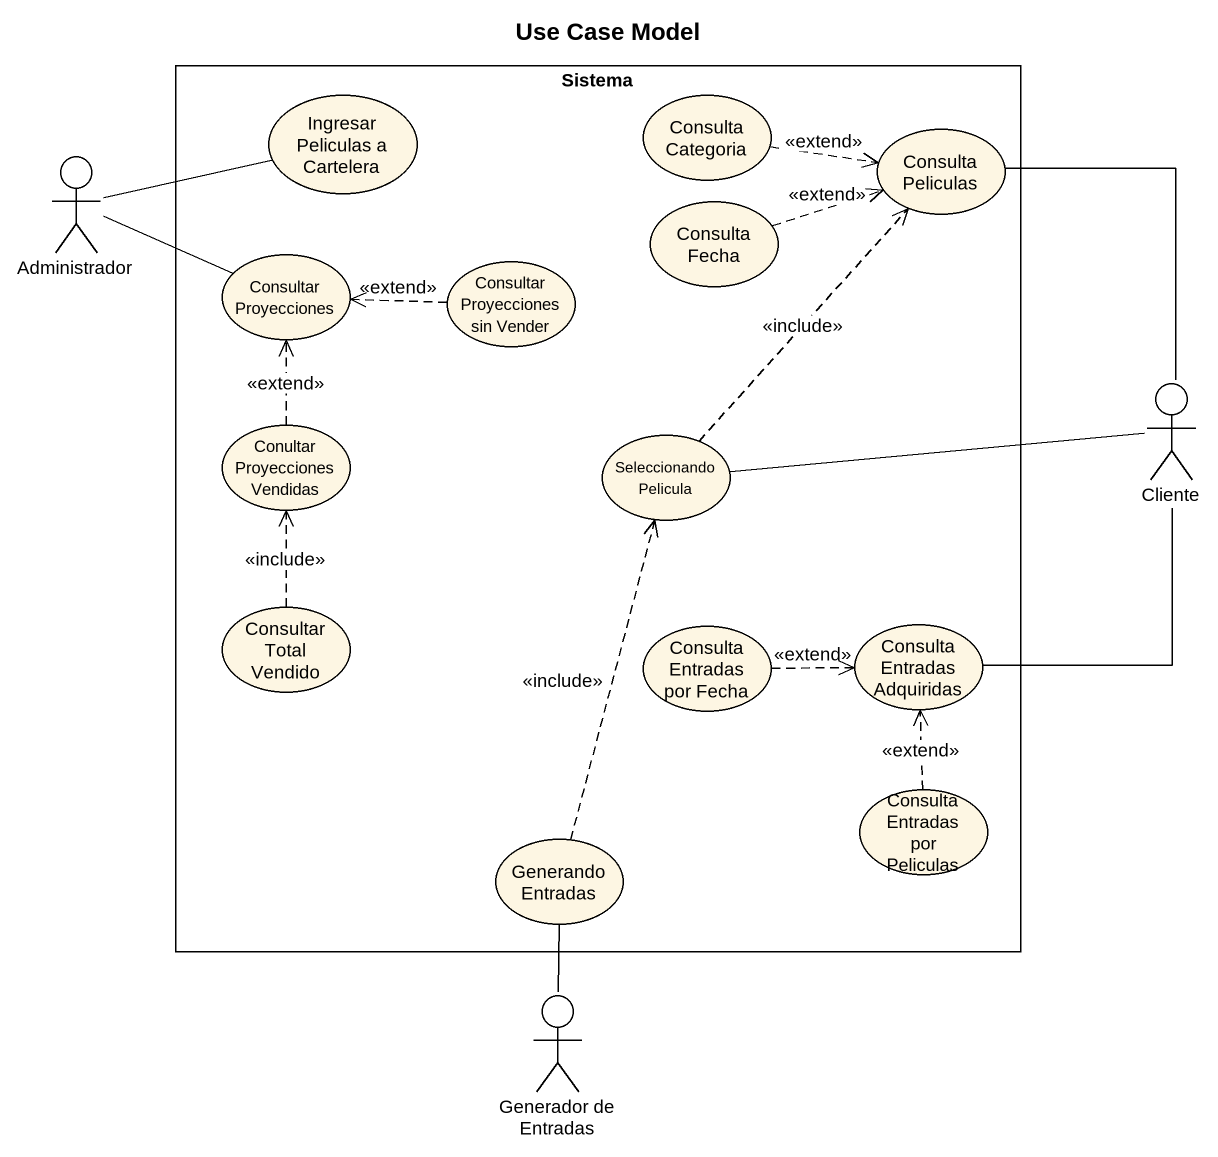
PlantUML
@startuml
title Use Case Model
rectangle Sistema {
  usecase "Ingresar Peliculas a Cartelera" as Ingresar_Peliculas_a
  usecase "Consulta Categoria" as Consulta_Categoria
  usecase "Consulta Peliculas" as Consulta_Peliculas
  usecase "Consulta Fecha" as Consulta_Fecha
  usecase "Consultar Proyecciones" as Consultar_Proyecciones
  usecase "Consultar Proyecciones sin Vender" as Consultar_Proyecciones_sin
  usecase "Conultar Proyecciones Vendidas" as Conultar_Proyecciones
  usecase "Seleccionando Pelicula" as Seleccionando_Pelicula
  usecase "Consultar Total Vendido" as Consultar_Total_Vendido
  usecase "Consulta Entradas por Fecha" as Consulta_Entradas_por_Fecha
  usecase "Consulta Entradas Adquiridas" as Consulta_Entradas_Adquiridas
  usecase "Generando Entradas" as Generando_Entradas
  usecase "Consulta Entradas por Peliculas" as Consulta_Entradas_por
}
actor Administrador
actor Cliente
actor "Generador de Entradas" as Generador_de_Entradas
Consulta_Categoria .right.> Consulta_Peliculas : <<extend>>
Administrador -right- Ingresar_Peliculas_a
Administrador -right- Consultar_Proyecciones
Consulta_Fecha .right.> Consulta_Peliculas : <<extend>>
Consultar_Proyecciones_sin .left.> Consultar_Proyecciones : <<extend>>
Conultar_Proyecciones .up.> Consultar_Proyecciones : <<extend>>
Seleccionando_Pelicula .up.> Consulta_Peliculas : <<include>>
Cliente -up- Consulta_Peliculas
Cliente -left- Seleccionando_Pelicula
Cliente -- Consulta_Entradas_Adquiridas
Consultar_Total_Vendido .up.> Conultar_Proyecciones : <<include>>
Consulta_Entradas_por_Fecha .right.> Consulta_Entradas_Adquiridas : <<extend>>
Generando_Entradas .up.> Seleccionando_Pelicula : <<include>>
Generando_Entradas -- Generador_de_Entradas
Consulta_Entradas_por .up.> Consulta_Entradas_Adquiridas : <<extend>>
@enduml
